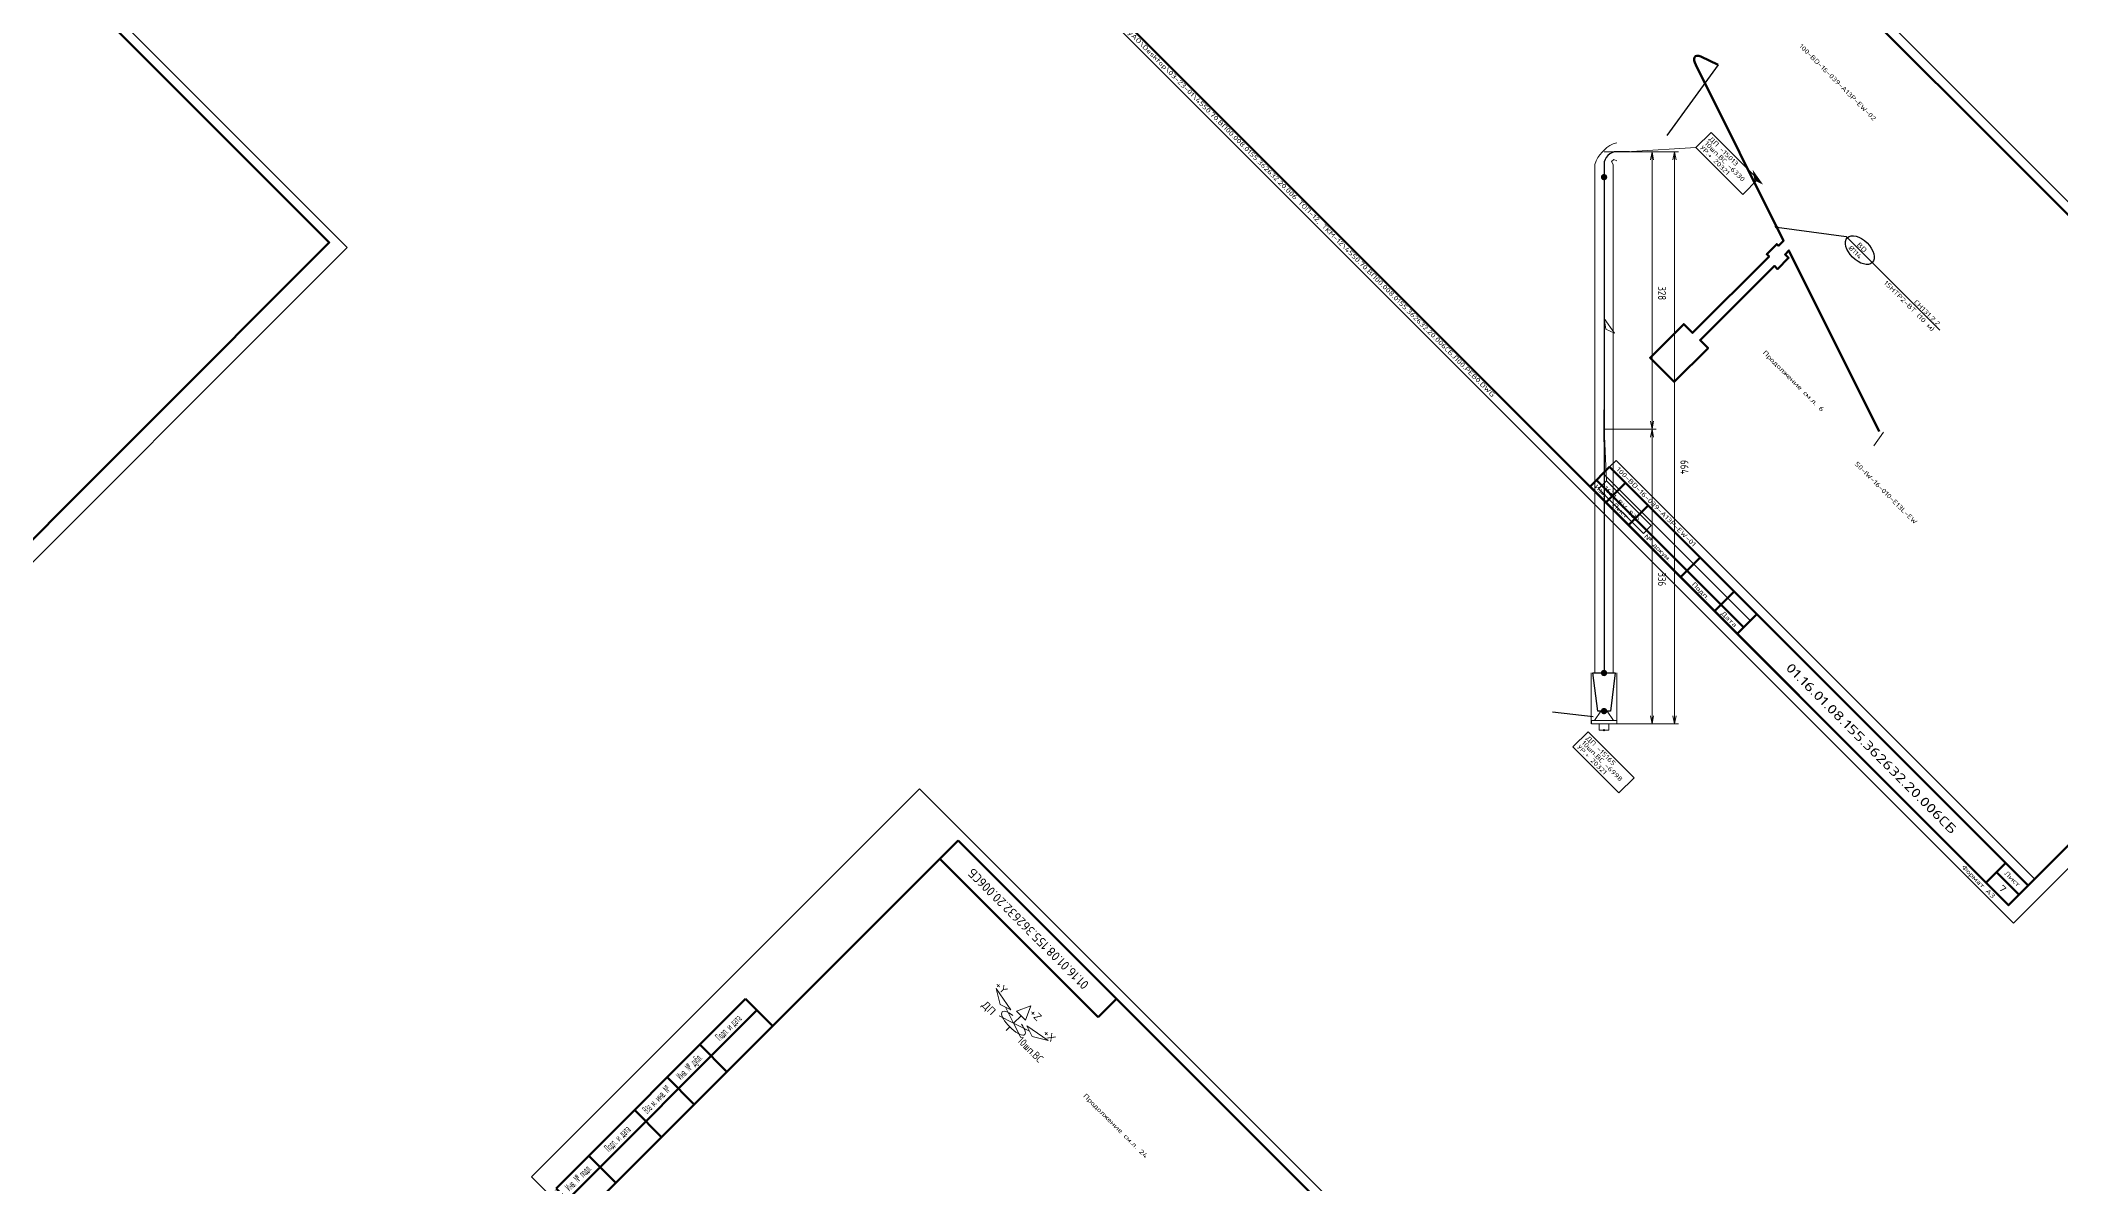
# Model space of a CAD drawing. Header units: millimetres. Extents: x -1501 to 8157, y -8271 to 1386.
# Drawn here: x 1414 to 2045, y -2098 to -1741 of the extents above; entities that cross this region are included whole.
import ezdxf
from ezdxf import colors
from ezdxf.entities.mleader import LeaderData, LeaderLine
from ezdxf.enums import TextEntityAlignment as Align
from ezdxf.math import Vec2, Vec3

# ---------------------------------------------------------------- set-up
doc = ezdxf.new("R2010")
doc.units = ezdxf.units.MM
doc.header["$MEASUREMENT"] = 0
for name, color, linetype, lineweight in [('--TEXT--', 7, 'Continuous', 25), ('OFORMLENIE', 7, 'Continuous', 25), ('подложка', 253, 'Continuous', 13), ('СН', 1, 'Continuous', 50)]:
    doc.layers.add(name, color=color, linetype=linetype, lineweight=lineweight)
doc.layers.add('непечат', color=2, linetype='Continuous', plot=False)
doc.layers.add('Построение', color=7, linetype='Continuous')
doc.styles.add('GOST 2.304', font='CS_Gost2304.shx')
doc.styles.add('GOST_2.304', font='CS_Gost2304.shx', dxfattribs={"height": 2.5})
doc.styles.add('GOST_2.304_07', font='CS_Gost2304.shx', dxfattribs={"width": 0.7})
doc.styles.add('GOST_2.304_09', font='CS_Gost2304.shx', dxfattribs={"width": 0.9})
doc.styles.add('Style-CS_Gost2304', font='CS_Gost2304.shx')
doc.styles.add('TNR_30', font='times.ttf', dxfattribs={"height": 3})

# ---------------------------------------------------------------- blocks, each defined once
blk = doc.blocks.new('TerminatorOpen_0.4')
at = {"color": 0, "linetype": 'ByBlock', "lineweight": -2}
for q in [(-1, 0.2), (-1, 0), (-1, -0.2)]:
    blk.add_line((0, 0), q, dxfattribs=at)
blk = doc.blocks.new('_DotSmall')
at = {"color": 0, "linetype": 'ByBlock', "const_width": 0.5}
blk.add_lwpolyline([(-0.0625, 0, 1), (0.0625, 0, 1)], format="xyb", close=True, dxfattribs=at)
blk = doc.blocks.new('*U21')
at = {"color": 0, "linetype": 'ByBlock', "lineweight": -2}
blk.add_lwpolyline([(420, 297), (0, 297), (0, 0), (420, 0)], close=True, dxfattribs=at)
at = {"color": 0, "linetype": 'ByBlock', "lineweight": 50}
blk.add_lwpolyline([(20, 292), (415, 292), (415, 5), (20, 5)], close=True, dxfattribs=at)
at = {"color": 0, "linetype": 'ByBlock', "lineweight": -2, "style": 'GOST_2.304'}
blk.add_text('Формат А3', height=2.5, dxfattribs=at).set_placement((410, 2.5), align=Align.MIDDLE_RIGHT)
at = {"color": 0, "linetype": 'ByBlock', "lineweight": -2, "insert": (8, 2.5), "char_height": 2.5, "attachment_point": 4, "style": 'GOST_2.304'}
blk.add_mtext('C:\\\\Users\\\\GrigoryAO\\\\Desktop\\\\03-23-01\\\\4550.70.ВП00.008.0155.362632.20.006 ТОП-12, ТКМ-12\\\\4550.70.ВП00.008.0155.362632.20.006СБ.Л00.РЕВ0.DWG', dxfattribs=at)
at = {"color": 0, "linetype": 'ByBlock', "lineweight": -2, "style": 'TNR_30'}
blk.add_attdef('ВЕРХНИЙ_НОМЕР_ЛИСТА', text='', height=3, dxfattribs=at).set_placement((410, 287), align=Align.MIDDLE_CENTER)
blk = doc.blocks.new('ST_2a_dyn')
at = {"color": 0, "linetype": 'ByBlock', "lineweight": 50, "extrusion": (0, 1, 0)}
for p, q in [((-185, 15), (0, 15)), ((-10, 8), (0, 8)), ((-185, 5), (-120, 5)), ((-185, 0), (0, 0))]:
    blk.add_line(p, q, dxfattribs=at)
at = {"color": 0, "linetype": 'ByBlock', "lineweight": 50, "extrusion": (1, 0, 0)}
for p, q in [((-185, 0), (-185, 15)), ((-178, 15), (-178, 0)), ((-168, 15), (-168, 0)), ((-145, 15), (-145, 0)), ((-130, 15), (-130, 0)), ((-120, 0), (-120, 15)), ((-10, 0), (-10, 15))]:
    blk.add_line(p, q, dxfattribs=at)
at = {"color": 0, "linetype": 'ByBlock', "lineweight": 50}
blk.add_line((0, 15), (0, 0), dxfattribs=at)
at = {"color": 0, "linetype": 'ByBlock', "lineweight": -2, "extrusion": (0, 1, 0)}
blk.add_line((-185, 10), (-120, 10), dxfattribs=at)
at = {"color": 0, "linetype": 'ByBlock', "lineweight": -2, "style": 'GOST_2.304'}
for s, p in [('Лист', (-5, 11.5)), ('Лист', (-173, 2.5)), ('Подп.', (-137.5, 2.5)), ('Дата', (-125, 2.5))]:
    blk.add_text(s, height=2.5, dxfattribs=at).set_placement(p, align=Align.MIDDLE_CENTER)
at = {"color": 0, "linetype": 'ByBlock', "lineweight": -2, "width": 0.9}
for s, style, p in [('Изм.', 'GOST_2.304', (-181.5, 2.5)), ('№ докум.', 'GOST_2.304_09', (-156.5, 2.5))]:
    blk.add_text(s, height=2.5, dxfattribs=dict(at, style=style)).set_placement(p, align=Align.MIDDLE_CENTER)
at = {"color": 0, "linetype": 'ByBlock', "lineweight": -2}
for tag, height, style, flags, p in [('ИЗМ_2', 2.5, 'GOST_2.304', 12, (-181.5, 12.5)), ('ЛИСТ_2', 2.5, 'GOST_2.304', 12, (-173, 12.5)), ('N_ДОК_2', 2.5, 'GOST_2.304_09', 12, (-156.5, 12.5)), ('ИЗМ_1', 2.5, 'GOST_2.304', 12, (-181.5, 7.5)), ('ЛИСТ_1', 2.5, 'GOST_2.304', 12, (-173, 7.5)), ('N_ДОК_1', 2.5, 'GOST_2.304_09', 12, (-156.5, 7.5)), ('ШИФР', 5, 'GOST_2.304', 4, (-65, 7.5)), ('LIST', 3.5, 'GOST_2.304', 4, (-5, 4))]:
    blk.add_attdef(tag, text='', height=height, dxfattribs=dict(at, style=style, flags=flags)).set_placement(p, align=Align.MIDDLE_CENTER)
at = {"color": 0, "linetype": 'ByBlock', "lineweight": -2, "style": 'GOST_2.304_07', "width": 0.7, "flags": 12}
for tag, p in [('ДАТА_2', (-125, 12.5)), ('ДАТА_1', (-125, 7.5))]:
    blk.add_attdef(tag, text='', height=2.5, dxfattribs=at).set_placement(p, align=Align.MIDDLE_CENTER)
blk = doc.blocks.new('ST_Left')
at = {"color": 0, "linetype": 'ByBlock', "lineweight": 50}
for p, q in [((8, 150), (8, 5)), ((20, 150), (8, 150)), ((13, 5), (13, 150)), ((8, 115), (20, 115)), ((8, 90), (20, 90)), ((20, 65), (8, 65)), ((20, 30), (8, 30)), ((8, 5), (20, 5))]:
    blk.add_line(p, q, dxfattribs=at)
at = {"color": 0, "linetype": 'ByBlock', "lineweight": -2, "style": 'GOST_2.304'}
for s, p in [('Подп. и дата', (10.5, 132.5)), ('Инв. № дубл.', (10.5, 102.5)), ('Вза м. инв. №', (10.5, 77.5)), ('Подп. и дата', (10.5, 47.5)), ('Инв. № подл.', (10.5, 17.5))]:
    blk.add_text(s, height=2.5, rotation=90, dxfattribs=at).set_placement(p, align=Align.MIDDLE_CENTER)
at = {"color": 0, "linetype": 'ByBlock', "lineweight": -2, "style": 'GOST_2.304', "flags": 8}
for tag, p in [('ДУБЛ_ДАТА', (16.5, 141.25)), ('НОМЕР_ДУБЛ', (16.5, 102.5)), ('ВЗАМ_ИНВ', (16.5, 77.5)), ('ИНВ_ДАТА', (16.5, 56.25)), ('ИНВ_НОМЕР', (16.5, 17.5))]:
    blk.add_attdef(tag, text='', height=2.5, rotation=90, dxfattribs=at).set_placement(p, align=Align.MIDDLE_CENTER)
blk = doc.blocks.new('ST_Top')
at = {"color": 0, "linetype": 'ByBlock', "lineweight": 50}
blk.add_line((70, 0), (70, -14), dxfattribs=at)
at = {"color": 0, "linetype": 'ByBlock', "lineweight": 50, "extrusion": (0, 1, 0)}
blk.add_line((0, -14), (70, -14), dxfattribs=at)
at = {"color": 0, "linetype": 'ByBlock', "lineweight": -2, "style": 'GOST_2.304', "width": 0.7, "flags": 4}
blk.add_attdef('ШИФР', text='', height=5, rotation=180, dxfattribs=at).set_placement((35, -7), align=Align.MIDDLE_CENTER)

msp = doc.modelspace()

# ---------------------------------------------------------------- hatches: boundary and pattern name
at = {"layer": 'подложка', "extrusion": (8.62817e-32, -7.85046e-17, -1)}
h = msp.add_hatch(color=252, dxfattribs=at)
edge = h.paths.add_edge_path()
edge.add_arc((-1902.78, -1783.62), 1, 90, 450)
at = {"layer": 'подложка', "extrusion": (-0.57735, -0.57735, 0.57735)}
h = msp.add_hatch(color=252, dxfattribs=at)
h.dxf.hatch_style = 1
h.paths.add_polyline_path([(2637.89, 205.65), (2640.63, 202.24), (2643.49, 203.97)])
at = {"layer": 'подложка', "extrusion": (-1, -3.92523e-17, -1.17757e-16)}
h = msp.add_hatch(color=252, dxfattribs=at)
edge = h.paths.add_edge_path()
edge.add_arc((1862.37, 206.42), 1, 90, 450)
h = msp.add_hatch(color=252, dxfattribs=at)
edge = h.paths.add_edge_path()
edge.add_arc((1862.37, 198.48), 1, 90, 450)
at = {"layer": 'подложка', "extrusion": (1, 0, 0)}
h = msp.add_hatch(color=252, dxfattribs=at)
edge = h.paths.add_edge_path()
edge.add_arc((-1862.37, 214.36), 0.496, -90, 270)
h = msp.add_hatch(color=252, dxfattribs=at)
edge = h.paths.add_edge_path()
edge.add_arc((-1862.37, 206.42), 0.496, -90, 270)
at = {"layer": 'подложка', "extrusion": (8.62817e-32, -7.85046e-17, -1)}
h = msp.add_hatch(color=252, dxfattribs=at)
edge = h.paths.add_edge_path()
edge.add_arc((-1902.78, -1938.56), 1, 90, 450)
h = msp.add_hatch(color=252, dxfattribs=at)
edge = h.paths.add_edge_path()
edge.add_arc((-1902.78, -1950.47), 1, 90, 450)
at = {"layer": 'Построение', "linetype": 'Continuous', "lineweight": 30, "extrusion": (-1, -3.92523e-17, -1.17757e-16)}
h = msp.add_hatch(color=256, dxfattribs=at)
edge = h.paths.add_edge_path()
edge.add_arc((1862.37, 123.73), 1, 90, 450)

# ---------------------------------------------------------------- linework, layer by layer
at = {"layer": '--TEXT--', "extrusion": (-0.57735, -0.57735, 0.57735)}
for p, q in [((1938.43, -1748.57, 189.86), (1922.38, -1770.63, 231.07)), ((1899.43, -1952.25, 215.18), (1886.68, -1950.75, 203.94))]:
    msp.add_line(p, q, dxfattribs=at)
msp.add_circle((2679.31, 215.93), 5.51, dxfattribs=at)
at = {"layer": 'OFORMLENIE', "extrusion": (-0.57735, -0.57735, 0.57735)}
for q in [(1904.51, -1874.19, 30.32), (2037.41, -2003, 34.4)]:
    msp.add_line((1906.55, -1872.15, 34.4), q, dxfattribs=at)
at = {"layer": 'непечат', "color": 3, "extrusion": (-0.57735, -0.57735, 0.57735)}
msp.add_lwpolyline([(-1387.86, 992.34), (10962.33, 992.34), (10962.33, -1271.92), (-1387.86, -1271.92)], close=True, dxfattribs=at)
at = {"layer": 'подложка', "color": 252}
for p, q in [((1903.7, -1774.37, 214.36), (1904.59, -1773.73, 214.36)), ((1904.59, -1773.73, 214.36), (1905.61, -1773.21, 214.36)), ((1905.61, -1773.21, 214.36), (1906.75, -1772.85, 214.36)), ((1899.95, -1779.65, 214.36), (1900.3, -1778.52, 214.36)), ((1899.95, -1783.62, 214.36), (1899.95, -1779.65, 214.36)), ((1900.3, -1778.52, 214.36), (1900.83, -1777.5, 214.36)), ((1900.83, -1777.5, 214.36), (1901.47, -1776.6, 214.36)), ((1901.47, -1776.6, 214.36), (1902.16, -1775.8, 214.36)), ((1902.16, -1775.8, 214.36), (1902.9, -1775.07, 214.36)), ((1902.78, -1775.68, 214.36), (1919.03, -1775.68, 214.36)), ((1902.78, -1775.68, 214.36), (1926.03, -1775.68, 214.36)), ((1902.9, -1775.07, 214.36), (1903.7, -1774.37, 214.36)), ((1905.15, -1778.73, 214.36), (1905.83, -1778.06, 214.36)), ((1905.61, -1779.65, 214.36), (1905.15, -1778.73, 214.36)), ((1905.61, -1783.62, 214.36), (1905.61, -1779.65, 214.36)), ((1905.83, -1778.06, 214.36), (1906.75, -1778.51, 214.36)), ((1910.72, -1775.68, 217.18), (1906.75, -1775.68, 217.18)), ((1910.72, -1775.68, 211.53), (1906.75, -1775.68, 211.53)), ((1917.78, -1778.18, 214.36), (1917.78, -1859.87, 214.36)), ((1924.78, -1775.68, 214.36), (1924.28, -1778.18, 214.36)), ((1924.78, -1775.68, 214.36), (1924.78, -1778.18, 214.36)), ((1924.78, -1775.68, 214.36), (1925.28, -1778.18, 214.36)), ((1924.78, -1778.18, 214.36), (1924.78, -1954.44, 214.36)), ((1899.95, -1783.62, 214.36), (1899.95, -1938.56, 214.36)), ((1905.61, -1783.62, 214.36), (1905.61, -1938.56, 214.36)), ((1902.78, -1862.37, 214.36), (1919.03, -1862.37, 214.36)), ((1902.78, -1862.37, 214.36), (1919.03, -1862.37, 214.36)), ((1917.78, -1864.87, 214.36), (1917.78, -1951.94, 214.36)), ((1898.78, -1938.56, 214.36), (1898.78, -1950.47, 214.36)), ((1906.78, -1938.56, 214.36), (1906.78, -1950.47, 214.36)), ((1898.78, -1952.44, 214.36), (1898.78, -1950.47, 214.36)), ((1901.79, -1950.47, 214.36), (1899.8, -1953.45, 214.36)), ((1903.77, -1950.47, 214.36), (1901.79, -1950.47, 214.36)), ((1905.76, -1953.45, 214.36), (1903.77, -1950.47, 214.36)), ((1906.78, -1952.44, 214.36), (1906.78, -1950.47, 214.36)), ((1898.78, -1954.44, 214.36), (1898.78, -1952.44, 214.36)), ((1902.78, -1954.44, 214.36), (1919.03, -1954.44, 214.36)), ((1902.78, -1954.44, 214.36), (1926.03, -1954.44, 214.36)), ((1906.78, -1954.44, 214.36), (1906.78, -1952.44, 214.36)), ((1924.78, -1954.44, 214.36), (1924.28, -1951.94, 214.36)), ((1924.78, -1954.44, 214.36), (1924.78, -1951.94, 214.36)), ((1924.78, -1954.44, 214.36), (1925.28, -1951.94, 214.36))]:
    msp.add_line(p, q, dxfattribs=at)
at = {"layer": 'подложка', "color": 252, "extrusion": (-5.55112e-17, -1, 5.55112e-17)}
for p, q in [((1902.78, -1775.68, 214.36), (1902.78, -1775.68, 230.61)), ((1905.28, -1775.68, 229.36), (1908.22, -1775.68, 229.36)), ((1910.72, -1775.68, 214.36), (1910.72, -1775.68, 230.61))]:
    msp.add_line(p, q, dxfattribs=at)
at = {"layer": 'подложка', "color": 252, "extrusion": (-0.57735, -0.57735, 0.57735)}
for p, q in [((1911.4, -1775.64, 215.08), (1931.43, -1774.32, 236.43)), ((1902.78, -1827.77, 214.36), (1903.32, -1831.09, 211.58)), ((1906.05, -1832.4, 212.99), (1902.78, -1827.77, 214.36)), ((1903.32, -1831.09, 211.58), (1906.05, -1832.4, 212.99)), ((1902.88, -1864.53, 107.78), (1903.52, -1878.59, 94.36)), ((1902.88, -1864.53, 107.78), (1903.52, -1878.59, 94.36)), ((1718.26, -2047.98, -338.15), (1715.76, -2042.98, -335.65)), ((1718.26, -2047.98, -338.15), (1713.76, -2045.73, -340.4)), ((1715.92, -2050.31, -342.82), (1717.09, -2049.14, -340.48)), ((1718.26, -2047.98, -338.15), (1720.59, -2045.64, -333.48)), ((1718.26, -2047.98, -338.15), (1720.51, -2052.48, -340.4)), ((1718.26, -2047.98, -338.15), (1723.26, -2050.48, -335.65))]:
    msp.add_line(p, q, dxfattribs=at)
at = {"layer": 'подложка', "color": 252, "extrusion": (-1, 5.55112e-17, -5.55112e-17)}
for p, q in [((1902.78, -1862.37, 101.89), (1902.78, -1839.12, 101.89)), ((1902.78, -1862.37, 214.36), (1902.78, -1839.12, 214.36)), ((1902.78, -1840.37, 104.39), (1902.78, -1840.37, 211.86)), ((1902.78, -1862.37, 119.76), (1902.78, -1846.12, 119.76)), ((1902.78, -1862.37, 214.36), (1902.78, -1846.12, 214.36)), ((1902.78, -1862.37, 101.89), (1902.78, -1846.12, 101.89)), ((1902.78, -1862.37, 117.77), (1902.78, -1846.12, 117.77)), ((1902.78, -1847.37, 122.26), (1902.78, -1847.37, 211.86)), ((1902.78, -1847.37, 104.39), (1902.78, -1847.37, 115.27))]:
    msp.add_line(p, q, dxfattribs=at)
at = {"layer": 'подложка', "color": 252, "extrusion": (1, -5.55112e-17, 5.55112e-17)}
for p, q in [((1902.78, -1858.37, 198.48), (1902.78, -1858.37, 206.42)), ((1902.78, -1859.54, 206.42), (1902.78, -1859.54, 214.36)), ((1902.78, -1859.54, 198.48), (1902.78, -1859.54, 123.73)), ((1902.78, -1865.2, 206.42), (1902.78, -1865.2, 214.36)), ((1902.78, -1865.2, 198.48), (1902.78, -1865.2, 123.73)), ((1902.78, -1866.37, 198.48), (1902.78, -1866.37, 206.42))]:
    msp.add_line(p, q, dxfattribs=at)
at = {"layer": 'подложка', "color": 252, "extrusion": (0, -5.55112e-17, -1)}
for p, q in [((1902.53, -1956.68, 214.36), (1903.03, -1956.18, 214.36)), ((1903.03, -1956.68, 214.36), (1902.53, -1956.18, 214.36))]:
    msp.add_line(p, q, dxfattribs=at)
at = {"layer": 'подложка', "color": 252, "extrusion": (-0.57735, -0.57735, 0.57735)}
msp.add_lwpolyline([(2725.69, 146.35), (2724.77, 155.29)], dxfattribs=at)
msp.add_ellipse((1718.26, -2047.98, -338.15), major_axis=(-3.54, 3.54), ratio=0.57735, start_param=5.105088, end_param=10.602875, dxfattribs=at)
at = {"layer": 'подложка', "color": 252}
for points in [[(1936.22, -1769.63, 245.9), (1950.88, -1784.3, 245.9), (1946.15, -1789.04, 236.43), (1931.48, -1774.37, 236.43)], [(1903.54, -1878.55, 94.41), (1917.51, -1892.52, 94.41), (1915.06, -1894.97, 89.51), (1901.09, -1881, 89.51)], [(1897.8, -1956.91, 208.9), (1912.17, -1971.28, 208.9), (1907.44, -1976.02, 199.42), (1893.07, -1961.65, 199.42)], [(1906.75, -1954.44, 214.36), (1906.75, -1953.45, 214.36), (1898.81, -1953.45, 214.36), (1898.81, -1954.44, 214.36)], [(1901.29, -1954.44, 214.36), (1901.29, -1956.43, 214.36), (1904.27, -1956.43, 214.36), (1904.27, -1954.44, 214.36)], [(1712.84, -2037.14, -332.73), (1717.42, -2043.81, -334.82), (1714.09, -2042.14, -336.48)], [(1723.65, -2042.58, -327.36), (1719.17, -2044.23, -333.48), (1722, -2047.06, -333.48)], [(1729.09, -2053.39, -332.73), (1722.42, -2048.81, -334.82), (1724.09, -2052.14, -336.48)]]:
    msp.add_3dface(points, dxfattribs=at)
at = {"layer": 'Построение', "linetype": 'Continuous', "lineweight": 30}
for p, q in [((1902.78, -1783.62, 214.36), (1902.78, -1938.56, 214.36)), ((1902.78, -1862.37, 198.48), (1902.78, -1862.37, 123.73))]:
    msp.add_line(p, q, dxfattribs=at)
at = {"layer": 'Построение', "linetype": 'Continuous', "lineweight": 30, "extrusion": (1, -5.55112e-17, 5.55112e-17)}
for p, q in [((1902.78, -1864.87, 109.83), (1902.78, -1856.37, 109.83)), ((1902.78, -1858.37, 119.76), (1902.78, -1858.37, 121.76)), ((1902.78, -1858.37, 121.76), (1902.78, -1858.37, 123.73)), ((1902.78, -1858.37, 101.89), (1902.78, -1858.37, 103.89)), ((1902.78, -1858.37, 117.77), (1902.78, -1858.37, 115.77)), ((1902.78, -1858.37, 103.89), (1902.78, -1858.37, 115.77)), ((1902.78, -1858.37, 99.91), (1902.78, -1858.37, 97.91)), ((1902.78, -1858.37, 97.91), (1902.78, -1858.37, 98.92)), ((1902.78, -1858.4, 116.78), (1902.78, -1866.34, 102.89)), ((1902.78, -1858.4, 102.89), (1902.78, -1866.34, 116.78)), ((1902.78, -1862.62, 120.01), (1902.78, -1862.12, 119.51)), ((1902.78, -1862.12, 120.01), (1902.78, -1862.62, 119.51)), ((1902.78, -1862.62, 102.14), (1902.78, -1862.12, 101.64)), ((1902.78, -1862.12, 102.14), (1902.78, -1862.62, 101.64)), ((1902.78, -1862.37, 214.36), (1902.78, -1862.37, 206.42)), ((1902.78, -1866.37, 119.76), (1902.78, -1866.37, 121.76)), ((1902.78, -1866.37, 121.76), (1902.78, -1866.37, 123.73)), ((1902.78, -1866.37, 101.89), (1902.78, -1866.37, 103.89)), ((1902.78, -1866.37, 117.77), (1902.78, -1866.37, 115.77)), ((1902.78, -1866.37, 103.89), (1902.78, -1866.37, 115.77)), ((1902.78, -1866.37, 99.91), (1902.78, -1866.37, 97.91)), ((1902.78, -1866.37, 97.91), (1902.78, -1866.37, 98.92))]:
    msp.add_line(p, q, dxfattribs=at)
at = {"layer": 'Построение', "linetype": 'Continuous', "lineweight": 30, "elevation": 214.36, "flags": 128}
msp.add_lwpolyline([(1910.72, -1775.68), (1906.75, -1775.68, 0.414227), (1902.78, -1779.65), (1902.78, -1783.62)], format="xyb", dxfattribs=at)
at = {"layer": 'Построение', "linetype": 'Continuous', "lineweight": 30, "extrusion": (-1, 5.55112e-17, -5.55112e-17), "elevation": -1902.78, "flags": 128}
msp.add_lwpolyline([(1860.37, 206.42), (1859.37, 202.48), (1860.37, 198.48), (1864.37, 198.48), (1865.37, 202.48), (1864.37, 206.42), (1860.37, 206.42)], close=True, dxfattribs=at)
at = {"layer": 'Построение', "linetype": 'Continuous', "lineweight": 30, "extrusion": (1, -5.55112e-17, 5.55112e-17), "elevation": 1902.78, "flags": 128}
msp.add_lwpolyline([(-1859.39, 120.75), (-1861.38, 123.73), (-1863.36, 123.73), (-1865.35, 120.75)], dxfattribs=at)
at = {"layer": 'Построение', "linetype": 'Continuous', "lineweight": 30, "extrusion": (1, -5.55112e-17, 5.55112e-17)}
msp.add_circle((-1862.37, 109.83, 1902.78), 1.98, dxfattribs=at)
msp.add_point((1902.78, -1863.94, 109.87), dxfattribs=at)
at = {"layer": 'Построение', "linetype": 'Continuous', "lineweight": 30, "extrusion": (-1, 5.55112e-17, -5.55112e-17)}
msp.add_solid([(1855.87, 111.83, -1902.78), (1855.87, 107.83, -1902.78), (1856.37, 111.83, -1902.78), (1856.37, 107.83, -1902.78)], dxfattribs=at)
at = {"layer": 'Построение', "linetype": 'Continuous', "lineweight": 30}
for points in [[(1902.78, -1858.4, 119.76), (1902.78, -1858.4, 120.75), (1902.78, -1866.34, 120.75), (1902.78, -1866.34, 119.76)], [(1902.78, -1858.4, 117.77), (1902.78, -1858.4, 116.78), (1902.78, -1866.34, 116.78), (1902.78, -1866.34, 117.77)], [(1902.78, -1858.4, 102.89), (1902.78, -1858.4, 101.89), (1902.78, -1866.34, 101.89), (1902.78, -1866.34, 102.89)], [(1902.78, -1858.4, 98.92), (1902.78, -1858.4, 99.91), (1902.78, -1866.34, 99.91), (1902.78, -1866.34, 98.92)], [(1902.78, -1863.86, 119.76), (1902.78, -1863.86, 117.77), (1902.78, -1860.88, 117.77), (1902.78, -1860.88, 119.76)], [(1902.78, -1863.86, 99.91), (1902.78, -1863.86, 101.89), (1902.78, -1860.88, 101.89), (1902.78, -1860.88, 99.91)], [(1899.31, -1938.56, 214.36), (1906.25, -1938.56, 214.36), (1904.76, -1950.47, 214.36), (1900.79, -1950.47, 214.36)]]:
    msp.add_3dface(points, dxfattribs=at)
at = {"layer": 'СН', "extrusion": (-0.57735, -0.57735, 0.57735)}
msp.add_lwpolyline([(2607.11, 232.53), (2601.37, 229.09, 0.637527), (2602.14, 224.17), (2660.4, 190.12), (2660.4, 186.44), (2659.65, 186.44), (2659.65, 178.73), (2660.65, 178.73), (2660.65, 120.18), (2656.75, 120.18), (2656.75, 94.46), (2667.43, 94.46), (2667.43, 120.31), (2663.92, 120.31), (2663.92, 177.18), (2665.32, 177.18), (2665.32, 185.64), (2663.74, 185.64), (2663.74, 188.66), (2723.68, 153.95)], format="xyb", dxfattribs=at)

# ---------------------------------------------------------------- block references
at = {"layer": 'OFORMLENIE', "extrusion": (-0.57735, -0.57735, 0.57735)}
for name, p in [('*U21', (1924.48, -658.96)), ('*U21', (2441.95, 17.14)), ('*U21', (2590.56, -647.12)), ('ST_Left', (2590.56, -647.12))]:
    msp.add_blockref(name, p, dxfattribs=at)
ref = msp.add_blockref('ST_2a_dyn', (2856.95, 22.14), dxfattribs=at)
ref.add_attrib('LIST', '7', dxfattribs={"layer": '0', "color": 0, "linetype": 'ByBlock', "lineweight": -2, "extrusion": (-0.57735, -0.57735, 0.57735), "height": 3.5, "style": 'GOST_2.304'}).set_placement((2851.95, 26.14), align=Align.MIDDLE_CENTER)
ref.add_attrib('ШИФР', '01.16.01.08.155.362632.20.006СБ', dxfattribs={"layer": '0', "color": 0, "linetype": 'ByBlock', "lineweight": -2, "extrusion": (-0.57735, -0.57735, 0.57735), "height": 5, "style": 'GOST_2.304'}).set_placement((2791.95, 29.64), align=Align.MIDDLE_CENTER)
ref = msp.add_blockref('ST_Top', (2610.56, -355.12), dxfattribs=at)
ref.add_attrib('ШИФР', '01.16.01.08.155.362632.20.006СБ', dxfattribs={"layer": '0', "color": 0, "linetype": 'ByBlock', "lineweight": -2, "extrusion": (-0.57735, -0.57735, 0.57735), "height": 5, "rotation": 180, "style": 'GOST_2.304', "width": 0.7}).set_placement((2645.56, -362.12), align=Align.MIDDLE_CENTER)
at = {"layer": 'подложка', "color": 252, "extrusion": (-5.55112e-17, -1, 5.55112e-17), "xscale": 2.5, "yscale": 2.5, "zscale": 2.5, "rotation": 180}
msp.add_blockref('TerminatorOpen_0.4', (1902.78, 229.36, 1775.68), dxfattribs=at)
at = {"layer": 'подложка', "color": 252, "extrusion": (-5.55112e-17, -1, 5.55112e-17), "xscale": 2.5, "yscale": 2.5, "zscale": 2.5}
msp.add_blockref('TerminatorOpen_0.4', (1910.72, 229.36, 1775.68), dxfattribs=at)
at = {"layer": 'подложка', "color": 252, "xscale": 2.5, "yscale": 2.5, "zscale": 2.5}
for p, rotation in [((1917.78, -1775.68, 214.36), 89.99999999999994), ((1917.78, -1862.37, 214.36), 270), ((1917.78, -1862.37, 214.36), 89.99999999999994), ((1917.78, -1954.44, 214.36), 270)]:
    msp.add_blockref('TerminatorOpen_0.4', p, dxfattribs=dict(at, rotation=rotation))
at = {"layer": 'подложка', "color": 252, "extrusion": (-1, 5.55112e-17, -5.55112e-17), "xscale": 2.5, "yscale": 2.5, "zscale": 2.5}
for p, rotation in [((1840.37, 101.89, -1902.78), 269.9999999999999), ((1840.37, 214.36, -1902.78), 89.99999999999997), ((1847.37, 119.76, -1902.78), 269.9999999999999), ((1847.37, 214.36, -1902.78), 89.99999999999997), ((1847.37, 101.89, -1902.78), 269.9999999999999), ((1847.37, 117.77, -1902.78), 89.99999999999997)]:
    msp.add_blockref('TerminatorOpen_0.4', p, dxfattribs=dict(at, rotation=rotation))

# ---------------------------------------------------------------- texts
at = {"layer": '--TEXT--', "extrusion": (-0.57735, -0.57735, 0.57735), "style": 'GOST 2.304', "width": 0.9}
msp.add_text('%%C114', height=2.5, rotation=360, dxfattribs=at).set_placement((2676.29, 212.13))
at = {"layer": '--TEXT--', "extrusion": (-0.57735, -0.57735, 0.57735), "style": 'GOST 2.304'}
msp.add_text('BD', height=2.5, rotation=360, dxfattribs=at).set_placement((2677.45, 216.5))
at = {"layer": '--TEXT--', "extrusion": (-0.57735, -0.57735, 0.57735), "char_height": 2.5, "width": 44.9268, "attachment_point": 1, "text_direction": (0.707107, -0.707107, 0), "style": 'GOST 2.304'}
for s, insert in [('Продолжение см.л. 6', (1953.27, -1837.57, 115.69)), ('Продолжение см.л. 24', (1740.93, -2069.81, -328.88))]:
    msp.add_mtext(s, dxfattribs=dict(at, insert=insert))
at = {"layer": 'OFORMLENIE', "extrusion": (-0.57735, -0.57735, 0.57735), "style": 'GOST 2.304'}
msp.add_text('100-BD-16-039-A13P-EW-01', height=2.5, rotation=360, dxfattribs=at).set_placement((2673.95, 39.76), align=Align.MIDDLE_LEFT)
at = {"layer": 'подложка', "color": 252, "extrusion": (-0.57735, -0.57735, 0.57735), "style": 'Style-CS_Gost2304', "width": 0.875}
for s, p in [('100-BD-16-039-A13P-EW-02', (2620.81, 270.41)), ('50-IW-16-010-E13L-EW', (2725.43, 131.77))]:
    msp.add_text(s, height=2.5, rotation=360, dxfattribs=at).set_placement(p)
for s, p in [('УР.+ 20321', (2621.43, 259.59, 45.8)), ('10шп.ВС -6330', (2621.43, 262.99, 45.8)), ('ДП -15013', (2621.43, 266.39, 45.8)), ('1631-BV-830', (2675.34, 84.29, 40.08)), ('УР.+ 20321', (2726.7, 137.23, 154.73)), ('10шп.ВС -6998', (2726.7, 140.63, 154.73)), ('ДП -15165', (2726.7, 144.03, 154.73))]:
    msp.add_text(s, height=2.5, rotation=360, dxfattribs=at).set_placement(p, align=Align.MIDDLE_LEFT)
at = {"layer": 'подложка', "color": 252, "style": 'GOST_2.304'}
msp.add_text('664', height=2.5, rotation=270, dxfattribs=at).set_placement((1926.65, -1872.03, 214.36))
at = {"layer": 'подложка', "color": 252, "extrusion": (-0.57735, -0.57735, 0.57735), "style": 'Style-CS_Gost2304'}
for s, width, p in [('+Y', 0.75, (2650.63, -399.71, -4.87)), ('ДП', 0.75, (2652.13, -412.33, -4.87)), ('+Z', 0.75, (2664.38, -396.96, -4.87)), ('10шп.ВС', 0.628788, (2667.88, -412.33, -4.87))]:
    msp.add_text(s, height=4.125, dxfattribs=dict(at, width=width)).set_placement(p, align=Align.TOP_LEFT)
at = {"layer": 'подложка', "color": 252, "extrusion": (-0.57735, -0.57735, 0.57735), "style": 'Style-CS_Gost2304', "width": 0.75}
msp.add_text('+X', height=4.125, dxfattribs=at).set_placement((2675.76, -399.71, -4.87), align=Align.TOP_RIGHT)
at = {"layer": 'подложка', "color": 252, "extrusion": (-5.55112e-17, -1, 5.55112e-17), "insert": (1907.62, -1775.68, 232.48), "char_height": 2.5, "attachment_point": 5, "text_direction": (1, 0, 0), "style": 'GOST_2.304'}
msp.add_mtext('\\A1;152', dxfattribs=at)
at = {"layer": 'подложка', "color": 252, "char_height": 2.5, "attachment_point": 5, "rotation": 270, "style": 'GOST_2.304'}
for s, insert in [('\\A1;328', (1920.9, -1819.9, 214.36)), ('\\A1;336', (1920.9, -1909.28, 214.36))]:
    msp.add_mtext(s, dxfattribs=dict(at, insert=insert))
at = {"layer": 'подложка', "color": 252, "extrusion": (-1, 5.55112e-17, -5.55112e-17), "char_height": 2.5, "attachment_point": 5, "text_direction": (0, 0, 1), "style": 'GOST_2.304'}
for s, insert in [('\\A1;525', (1902.78, -1837.24, 159)), ('\\A1;267', (1902.78, -1844.24, 167.93)), ('\\A1;254', (1902.78, -1844.24, 110.71))]:
    msp.add_mtext(s, dxfattribs=dict(at, insert=insert))

# ---------------------------------------------------------------- leaders
at = {"layer": '--TEXT--'}
ml = msp.add_multileader_mtext('Standard', dxfattribs=at)
ml.set_content('СН131.2.2\\P15НТР2-ВТ (10 м)', color=7, style='GOST 2.304')
ml.set_leader_properties()
ml.set_arrow_properties(name='DOTSMALL')
ml.build(insert=Vec2(0, 0))
ml.multileader.update_dxf_attribs({"text_left_attachment_type": 6, "text_right_attachment_type": 6, "dogleg_length": 11.2, "arrow_head_size": 2.5})
ctx = ml.context
ctx.base_point, ctx.char_height, ctx.arrow_head_size, ctx.plane_origin, ctx.plane_x_axis, ctx.plane_y_axis = Vec3(1986.39, -1810.11, 176.29), 2.5, 2.5, Vec3(2109.24, -1875.23, 234.01), Vec3(0.707107, -0.707107, 0), Vec3(0.408248, 0.408248, 0.816497)
ctx.left_attachment, ctx.right_attachment, ctx.text_align_type = 6, 6, 2
notes = []
notes.append((ctx, [(1, (1, 1, 0), (1978.47, -1802.18, 176.29), (0.707107, -0.707107, 0), 11.2, [(0, [(1956.74, -1799.27, 157.47)], 0, [])])]))
ctx.mtext.insert, ctx.mtext.text_direction, ctx.mtext.defined_height, ctx.mtext.alignment, ctx.mtext.flow_direction, ctx.mtext.extrusion = Vec3(2007.95, -1829.21, 178.73), Vec3(0.707107, -0.707107, 0), 0.0309, 3, 5, Vec3(-0.57735, -0.57735, 0.57735)
for ctx, leaders in notes:
    for number, flags, end, landing, length, lines in leaders:
        leader = LeaderData()
        leader.index, (leader.has_last_leader_line, leader.has_dogleg_vector, leader.attachment_direction) = number, flags
        leader.last_leader_point, leader.dogleg_vector, leader.dogleg_length = Vec3(end), Vec3(landing), length
        for number, points, colour, breaks in lines:
            line = LeaderLine()
            line.index, line.vertices, line.color, line.breaks = number, Vec3.list(points), colors.encode_raw_color(colour), breaks
            leader.lines.append(line)
        ctx.leaders.append(leader)

doc.saveas('drawing.dxf')
